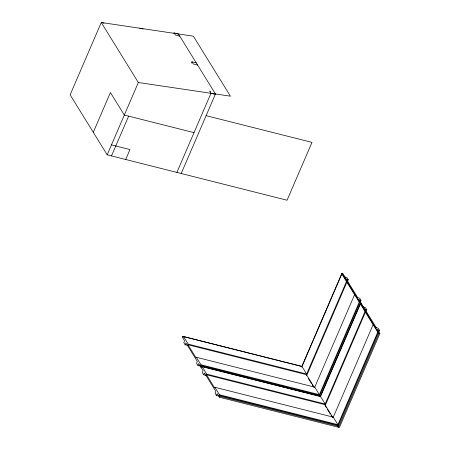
<?xml version="1.0" encoding="UTF-8"?>
<svg xmlns="http://www.w3.org/2000/svg" width="450" height="450" viewBox="0 0 450 450"><rect width="100%" height="100%" fill="white"/><g stroke="black" fill="none" stroke-linecap="round" stroke-linejoin="round"><path stroke-width="0.67" d="M93.291 132.317L110.419 92.548L124.318 115.048L194.018 132.649M107.19 154.822L138.33 82.508L101.267 22.5L70.121 94.815L107.19 154.822L287.066 200.233L311.979 142.386L206.123 115.661M111.504 155.914L128.638 116.139M173.897 33.289L174.077 32.867L178.397 33.958L215.466 93.966L181.204 173.509M125.696 159.491L129.977 149.552L111.471 144.877M191.385 63.062L191.936 61.774L196.256 62.865M176.889 172.417L210.966 93.296L209.61 91.108L210.847 91.423M301.174 366.199L182.745 336.296L182.357 337.202L184.573 340.796L183.797 342.602L185.147 344.79L187.869 345.482M183.583 336.634L188.218 344.132L306.641 374.034L302.012 366.531L183.583 336.634L183.324 337.236L182.745 336.296M185.147 344.79L185.929 342.984L197.319 361.423L196.537 363.234L197.893 365.423L200.616 366.109M196.324 357.261L200.959 364.764L319.387 394.661L314.752 387.163L196.324 357.261L196.065 357.863L187.959 344.734L188.218 344.132M197.893 365.423L198.669 363.611L203.107 370.8L202.331 372.611L203.681 374.794L206.404 375.486M202.118 366.637L206.752 374.141L325.176 404.038L320.546 396.54L202.118 366.637L201.859 367.239L200.7 365.366L200.959 364.764M200.891 367.206L201.279 366.3L319.708 396.202L319.129 395.263L200.7 365.366M203.681 374.794L204.463 372.988L215.848 391.427L215.072 393.238L216.422 395.426L219.144 396.113M214.858 387.264L219.493 394.768L337.916 424.665L333.287 417.167L214.858 387.264L214.599 387.872L206.488 374.743L206.752 374.141M216.422 395.426L217.204 393.615L219.42 397.209L337.849 427.112L338.237 426.206L337.657 425.267L219.234 395.37L219.493 394.768M219.42 397.209L219.814 396.309L219.234 395.37M301.674 366.615L341.887 273.251L342.81 273.482L357.772 297.709M301.753 367.132L341.848 274.033L342.467 274.191M306.27 374.895L346.483 281.531L347.096 281.689L306.613 375.694M347.4 281.666L348.233 279.731L346.882 277.543L344.104 276.846M314.657 387.382L354.589 294.66L355.207 294.817M319.016 395.522L359.224 302.164L341.848 274.033M319.354 396.326L359.837 302.316L359.224 302.164M360.141 302.293L360.973 300.364L359.623 298.176L356.85 297.473M320.209 396.619L360.416 303.255L361.344 303.491M320.451 396.754L360.382 304.037L360.996 304.194M324.804 404.899L365.012 311.535L365.631 311.692L325.147 405.697L326.25 407.492M366.21 311.023L366.767 309.735L365.417 307.553L362.638 306.849M333.191 417.386L373.123 324.664L373.742 324.821M337.545 425.531L377.758 332.168L360.382 304.037M378.675 332.297L379.507 330.368L378.157 328.179L375.379 327.476M377.657 329.901L379.879 333.495L339.39 427.5L338.468 427.264L378.951 333.259L341.887 273.251M175.185 33.48L101.267 22.5L103.989 23.186M176.468 33.671L193.365 36.18L230.428 96.188L138.33 82.508M179.747 36.146L175.433 35.055L174.077 32.867M139.832 28.226L143.083 29.047M197.606 65.053L193.286 63.962L191.936 61.774M210.966 93.296L215.28 94.388M346.382 279.264L348.233 279.731M358.2 299.661L360.973 300.364M364.916 309.268L366.767 309.735M376.734 329.664L379.507 330.368M377.758 332.168L378.371 332.319L337.888 426.33L338.468 427.264M378.951 333.259L379.879 333.495M187.959 344.734L306.382 374.636L314.123 387.169M206.488 374.743L324.917 404.64L332.657 417.173M219.814 396.309L338.237 426.206M359.123 299.897L376.307 327.713M308.452 378.681L311.406 383.451M312.142 384.649L313.616 387.034M327.358 409.281L330.306 414.056M331.043 415.249L332.516 417.634"/></g></svg>
